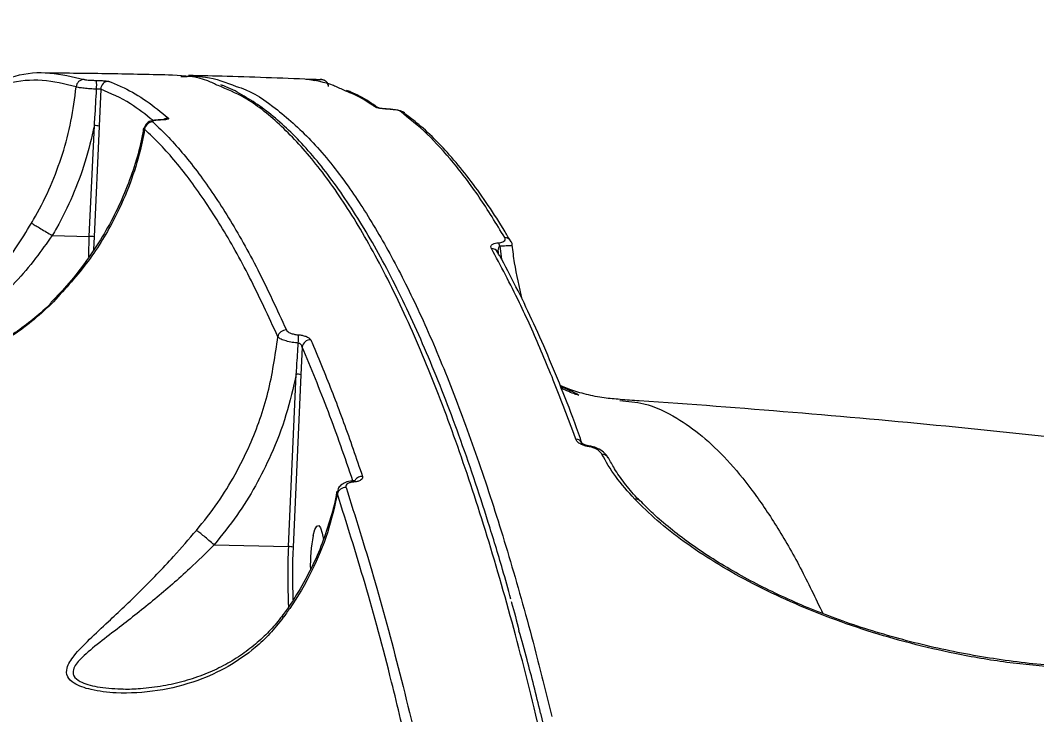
# Model space of a CAD drawing. Header units: millimetres. Extents: x -11024 to 8278, y -7837 to 5770.
# Drawn here: x 4308.6 to 4435.4, y -582.9 to -496.2 of the extents above; entities that cross this region are included whole.
import ezdxf

# ---------------------------------------------------------------- set-up
doc = ezdxf.new("R2010")
doc.units = ezdxf.units.MM
doc.layers.add('DIKOM_ОБЪЕКТ', color=7, linetype='Continuous')
doc.layers.add('DIKOM_РАЗМЕР_ОБЪЕКТА', color=7, linetype='Continuous')
doc.styles.add('style1', font='arial.ttf', dxfattribs={"width": 0.8})
doc.dimstyles.new('1-50', dxfattribs={"dimtxt": 300, "dimasz": 200, "dimexe": 100, "dimexo": 0, "dimgap": 100, "dimtad": 1, "dimtxsty": 'style1', "dimcen": 200, "dimclrd": 7, "dimclre": 7, "dimclrt": 7, "dimadec": 1, "dimazin": 2, "dimtfac": 1, "dimtmove": 0, "dimatfit": 2, "dimfxl": 0, "dimlwd": 25, "dimlwe": 18, "dimarcsym": 0})

# ---------------------------------------------------------------- blocks, each defined once
blk = doc.blocks.new('*D10')
at = {"layer": 'Defpoints', "color": 0, "transparency": 16777216}
for p in [(-7791.31, -186.83), (6174.94, -1432.98), (6174.94, -5371.27)]:
    blk.add_point(p, dxfattribs=at)
at = {"layer": 'DIKOM_РАЗМЕР_ОБЪЕКТА', "color": 7, "lineweight": 18, "transparency": 16777216}
for p, q in [((-7791.31, -186.83), (-7791.31, -5471.27)), ((6174.94, -1432.98), (6174.94, -5471.27))]:
    blk.add_line(p, q, dxfattribs=at)
at = {"layer": 'DIKOM_РАЗМЕР_ОБЪЕКТА', "color": 7, "lineweight": 25, "transparency": 16777216}
blk.add_line((-7591.31, -5371.27), (5974.94, -5371.27), dxfattribs=at)
at = {"layer": 'DIKOM_РАЗМЕР_ОБЪЕКТА', "color": 7, "transparency": 16777216}
for points in [[(-7591.31, -5337.93), (-7591.31, -5404.6), (-7791.31, -5371.27)], [(5974.94, -5337.93), (5974.94, -5404.6), (6174.94, -5371.27)]]:
    blk.add_solid(points, dxfattribs=at)
at = {"layer": 'DIKOM_РАЗМЕР_ОБЪЕКТА', "color": 7, "transparency": 16777216, "insert": (-1343.68, -5118.1), "char_height": 300, "attachment_point": 5, "style": 'style1'}
blk.add_mtext('14000', dxfattribs=at)

msp = doc.modelspace()

# ---------------------------------------------------------------- linework, layer by layer
at = {"layer": 'DIKOM_ОБЪЕКТ', "color": 7, "linetype": 'Continuous', "lineweight": 15}
for p, q in [((4344.341, -503.615), (4344.343, -503.616)), ((4345.184, -503.617), (4345.458, -503.625)), ((4346.075, -503.632), (4345.985, -503.638)), ((4318.62, -504.831), (4318.416, -509.456)), ((4356.551, -507.801), (4356.528, -507.783)), ((4317.202, -523.202), (4317.831, -509.385)), ((4318.416, -509.456), (4317.787, -523.273)), ((4312.579, -523.094), (4317.202, -523.202)), ((4317.787, -523.273), (4317.732, -524.862)), ((4368.42, -524.412), (4368.614, -526.051)), ((4369.824, -523.861), (4369.795, -523.808)), ((4343.756, -537.02), (4343.604, -540.467)), ((4342.04, -561.923), (4343.019, -540.397)), ((4343.604, -540.467), (4342.624, -561.993)), ((4378.092, -542.895), (4378.282, -543.028)), ((4379.47, -549.344), (4379.471, -549.345)), ((4381.932, -550.872), (4381.91, -550.824)), ((4332.773, -561.705), (4342.04, -561.923)), ((4321.134, -579.688), (4321.416, -579.714)), ((4373.495, -582.696), (4374.033, -585.019))]:
    msp.add_line(p, q, dxfattribs=at)
at = {"layer": 'DIKOM_ОБЪЕКТ', "color": 7, "linetype": 'Continuous', "lineweight": 15, "flags": 128}
for points in [[(4326.027, -508.674), (4326.035, -508.673), (4326.088, -508.687)], [(4317.127, -525.776), (4317.13, -525.621), (4317.202, -523.202)], [(4379.471, -549.345), (4379.473, -549.359), (4379.47, -549.447)], [(4345.122, -560.534), (4345.339, -559.788), (4345.582, -559.366), (4345.83, -559.301), (4346.063, -559.599), (4346.263, -560.236), (4346.398, -561.033)]]:
    msp.add_lwpolyline(points, dxfattribs=at)
at = {"layer": 'DIKOM_ОБЪЕКТ', "color": 7, "linetype": 'Continuous', "lineweight": 15}
for centre, radius, start, end in [((4316.552, -504.628), 1.003, 89.84805, 175.58559), ((4310.087, -504.38), 8.033, 356.70405, 4.58306), ((4319.624, -504.861), 1.005, 89.77426, 178.28101), ((4345.077, -503.922), 0.323, 12.06655, 70.73515), ((4352.856, -508.025), 0.954, 54.04134, 88.09153), ((4355.958, -508.544), 0.951, 53.17081, 88.03523), ((4317.884, -511.414), 2.03, 74.79058, 91.47713), ((4325.121, -509.949), 1.023, 89.66072, 173.75068), ((4327.052, -509.457), 1.006, 89.33735, 125.19967), ((4317.255, -525.232), 2.031, 74.79428, 91.47343), ((4369.004, -524.276), 0.919, 30.6041, 88.79285), ((4367.341, -525.621), 0.915, 28.69271, 89.03093), ((4367.608, -524.575), 0.828, 11.3474, 43.26551), ((4341.758, -535.943), 1.053, 88.44239, 168.74334), ((4334.435, -535.705), 8.861, 354.69481, 1.3433), ((4344.794, -537.171), 1.049, 88.18865, 171.72787), ((4343.072, -542.425), 2.028, 74.78514, 91.48257), ((4377.884, -549.38), 0.878, 19.69858, 90.34053), ((4381.173, -551.228), 0.84, 28.72283, 92.23185), ((4350.081, -553.926), 0.193, 21.81603, 83.53567), ((4351.259, -554.288), 1.119, 88.65693, 142.93472), ((4349.183, -555.614), 1.067, 87.53539, 165.56998), ((4385.357, -556.665), 0.675, 40.4361, 100.07686), ((4364.177, -564.203), 19.405, 169.10185, 181.74859), ((4424.092, -565.642), 82.137, 177.40477, 182.62808), ((4342.092, -563.951), 2.029, 74.78442, 91.47753), ((4423.218, -565.607), 80.675, 177.43276, 182.11086)]:
    msp.add_arc(centre, radius, start, end, dxfattribs=at)
for points, knots in [([(4305.639, -504.027), (4306.41, -503.719), (4308.626, -502.835), (4312.274, -502.596), (4315.128, -503.282), (4316.555, -503.625)], [0, 0, 0, 0, 0.2106657, 0.6053335, 1, 1, 1, 1]), ([(4327.586, -503.083), (4324.989, -503.021), (4319.682, -502.893), (4314.383, -502.85), (4311.677, -502.828)], [0, 0, 0, 0, 0.4895588, 1, 1, 1, 1]), ([(4333.279, -504.395), (4332.856, -504.185), (4330.975, -503.255), (4329.065, -503.168), (4327.586, -503.102)], [0, 0, 0, 0, 0.22526659, 1, 1, 1, 1]), ([(4328.623, -503.267), (4329.649, -503.22), (4331.963, -503.112), (4334.25, -503.998), (4335.523, -504.492)], [0, 0, 0, 0, 0.4431916, 1, 1, 1, 1]), ([(4345.488, -503.635), (4341.79, -503.492), (4336.488, -503.287), (4331.177, -503.164), (4329.57, -503.127)], [0, 0, 0, 0, 0.6973488, 1, 1, 1, 1]), ([(4315.552, -504.551), (4314.145, -504.2), (4311.33, -503.497), (4307.053, -503.936), (4302.744, -505.387), (4299.859, -507.368), (4298.416, -508.359)], [0, 0, 0, 0, 0.2485949, 0.49719, 0.7485949, 1, 1, 1, 1]), ([(4309.992, -521.558), (4310.164, -521.264), (4311.038, -519.765), (4312.434, -516.935), (4313.913, -512.964), (4315.013, -508.819), (4315.372, -505.979), (4315.552, -504.551)], [0, 0, 0, 0, 0.0563932, 0.288292, 0.5227673, 0.7600046, 1, 1, 1, 1]), ([(4318.107, -504.842), (4318.05, -504.839), (4317.712, -504.822), (4317.091, -504.78), (4316.36, -504.707), (4315.794, -504.626), (4315.633, -504.576), (4315.552, -504.551)], [0, 0, 0, 0, 0.0485573, 0.286711, 0.5246957, 0.7622883, 1, 1, 1, 1]), ([(4316.555, -503.625), (4316.603, -503.636), (4316.701, -503.658), (4317.042, -503.691), (4317.483, -503.718), (4317.857, -503.732), (4318.06, -503.737), (4318.095, -503.738)], [0, 0, 0, 0, 0.2378317, 0.4755392, 0.7134873, 0.9515383, 1, 1, 1, 1]), ([(4318.095, -503.738), (4318.129, -503.739), (4318.331, -503.744), (4318.702, -503.758), (4319.142, -503.787), (4319.482, -503.821), (4319.579, -503.845), (4319.628, -503.857)], [0, 0, 0, 0, 0.0479709, 0.2856237, 0.5235965, 0.7617918, 1, 1, 1, 1]), ([(4319.628, -503.857), (4319.755, -503.905), (4320.391, -504.143), (4321.956, -504.842), (4324.314, -506.199), (4326.146, -507.7), (4327.063, -508.451)], [0, 0, 0, 0, 0.0507682, 0.2538552, 0.626699, 1, 1, 1, 1]), ([(4398.581, -821.748), (4398.46, -817.316), (4398.135, -805.377), (4397.399, -786.208), (4396.318, -764.411), (4394.978, -742.897), (4393.381, -721.75), (4391.523, -701.054), (4389.444, -681.266), (4387.16, -662.432), (4384.684, -644.576), (4381.977, -627.408), (4379.039, -611.019), (4375.874, -595.485), (4372.552, -581.149), (4369.089, -568.031), (4365.501, -556.127), (4361.731, -545.241), (4357.785, -535.456), (4353.67, -526.835), (4349.479, -519.57), (4345.228, -513.638), (4340.932, -509.063), (4336.947, -505.883), (4334.374, -504.839), (4333.279, -504.395)], [0, 0, 0, 0, 0.0261208, 0.0703715, 0.1146562, 0.1589068, 0.2044428, 0.2500158, 0.2955518, 0.3398024, 0.384087, 0.4283376, 0.4738735, 0.5194465, 0.5649826, 0.6092331, 0.6535177, 0.6977685, 0.7433043, 0.7888773, 0.8344134, 0.8786639, 0.9229485, 0.9671991, 1, 1, 1, 1]), ([(4369.807, -568.476), (4369.459, -567.235), (4368.531, -563.933), (4366.981, -558.875), (4365.167, -553.283), (4363.317, -547.99), (4361.434, -542.978), (4359.516, -538.25), (4357.562, -533.804), (4355.571, -529.639), (4353.541, -525.753), (4351.473, -522.147), (4349.368, -518.828), (4347.233, -515.807), (4345.074, -513.1), (4342.895, -510.712), (4340.695, -508.646), (4338.474, -506.893), (4336.23, -505.493), (4334.609, -504.636), (4333.729, -504.344), (4333.613, -504.305)], [0, 0, 0, 0, 0.0338889, 0.0901593, 0.1462723, 0.2022945, 0.2582914, 0.314323, 0.3704398, 0.4267081, 0.4831934, 0.5399602, 0.5970312, 0.6541167, 0.7109846, 0.767593, 0.8239652, 0.8800979, 0.9359608, 0.9915069, 1, 1, 1, 1]), ([(4335.523, -504.492), (4335.729, -504.552), (4337.461, -505.055), (4340.674, -507.285), (4345.135, -511.281), (4349.285, -516.463), (4353.13, -522.43), (4356.678, -528.997), (4360.153, -536.506), (4363.543, -544.952), (4366.813, -554.238), (4369.946, -564.316), (4372.635, -573.956), (4374.254, -580.468), (4374.914, -583.119)], [0, 0, 0, 0, 0.01403947, 0.11791761, 0.2218802, 0.32575829, 0.41361664, 0.50157745, 0.58953868, 0.67833365, 0.76712816, 0.85367373, 0.94041514, 1, 1, 1, 1]), ([(4344.262, -503.609), (4344.243, -503.607), (4344.197, -503.6), (4344.263, -503.595), (4344.467, -503.597), (4344.771, -503.604), (4345.046, -503.612), (4345.184, -503.617)], [0, 0, 0, 0, 0.1655272, 0.4120499, 0.6200871, 0.809691, 1, 1, 1, 1]), ([(4348.94, -504.962), (4348.51, -504.754), (4346.961, -504.009), (4345.393, -503.777), (4344.262, -503.609)], [0, 0, 0, 0, 0.2779511, 1, 1, 1, 1]), ([(4345.458, -503.625), (4345.496, -503.626), (4345.664, -503.631), (4345.879, -503.636), (4346.078, -503.64), (4346.138, -503.638), (4346.093, -503.634), (4346.075, -503.632)], [0, 0, 0, 0, 0.0640303, 0.2858632, 0.5252279, 0.8077567, 1, 1, 1, 1]), ([(4347.049, -504.486), (4347.045, -504.433), (4347.035, -504.28), (4346.914, -504.068), (4346.747, -503.879), (4346.572, -503.759), (4346.417, -503.69), (4346.297, -503.658), (4346.226, -503.646), (4346.185, -503.64), (4346.147, -503.637), (4346.125, -503.635), (4346.112, -503.634)], [0, 0, 0, 0, 0.09913, 0.2871662, 0.44317, 0.5750667, 0.6830159, 0.7636551, 0.8112055, 0.8499773, 0.9056903, 1, 1, 1, 1]), ([(4317.831, -509.385), (4317.854, -509.054), (4317.959, -507.541), (4318.042, -506.026), (4318.107, -504.842)], [0, 0, 0, 0, 0.2185553, 1, 1, 1, 1]), ([(4318.62, -504.831), (4318.603, -504.832), (4318.571, -504.834), (4318.457, -504.836), (4318.31, -504.839), (4318.186, -504.841), (4318.118, -504.842), (4318.107, -504.842)], [0, 0, 0, 0, 0.2385825, 0.4768713, 0.7149356, 0.9523311, 1, 1, 1, 1]), ([(4325.163, -508.763), (4324.229, -508.014), (4322.067, -506.282), (4319.868, -505.357), (4318.62, -504.831)], [0, 0, 0, 0, 0.4322134, 1, 1, 1, 1]), ([(4352.888, -507.071), (4352.762, -506.985), (4352.134, -506.558), (4350.824, -505.728), (4349.628, -505.241), (4348.94, -504.962)], [0, 0, 0, 0, 0.0959845, 0.4799394, 1, 1, 1, 1]), ([(4353.181, -507.136), (4352.823, -506.885), (4351.718, -506.114), (4350.417, -505.405), (4349.466, -505.048), (4349.283, -504.979)], [0, 0, 0, 0, 0.2794661, 0.8615238, 1, 1, 1, 1]), ([(4354.425, -507.326), (4354.262, -507.315), (4353.912, -507.29), (4353.435, -507.226), (4353.052, -507.149), (4352.942, -507.097), (4352.888, -507.071)], [0, 0, 0, 0, 0.2214597, 0.4744371, 0.7373218, 1, 1, 1, 1]), ([(4354.337, -507.311), (4354.266, -507.306), (4354.046, -507.293), (4353.703, -507.252), (4353.42, -507.207), (4353.279, -507.171), (4353.271, -507.168), (4353.268, -507.167)], [0, 0, 0, 0, 0.1347864, 0.4155039, 0.7031718, 0.893594, 1, 1, 1, 1]), ([(4356.525, -507.788), (4356.482, -507.756), (4356.367, -507.672), (4356.14, -507.579), (4355.801, -507.48), (4355.279, -507.394), (4354.748, -507.335), (4354.459, -507.323), (4354.383, -507.32)], [0, 0, 0, 0, 0.069406, 0.1846013, 0.3921658, 0.6751098, 0.9139185, 1, 1, 1, 1]), ([(4355.99, -507.594), (4355.934, -507.566), (4355.822, -507.51), (4355.431, -507.429), (4354.945, -507.363), (4354.589, -507.338), (4354.425, -507.326)], [0, 0, 0, 0, 0.26328252, 0.5267352, 0.78139284, 1, 1, 1, 1]), ([(4369.023, -523.357), (4367.971, -521.629), (4365.865, -518.175), (4362.628, -513.913), (4359.34, -510.276), (4357.107, -508.488), (4355.99, -507.594)], [0, 0, 0, 0, 0.2490973, 0.498194, 0.749097, 1, 1, 1, 1]), ([(4369.786, -523.886), (4369.548, -523.468), (4368.623, -521.842), (4366.979, -519.317), (4364.855, -516.313), (4362.697, -513.63), (4360.511, -511.259), (4358.453, -509.311), (4357.109, -508.3), (4356.517, -507.854)], [0, 0, 0, 0, 0.0563509, 0.2190934, 0.3820391, 0.5451332, 0.7082727, 0.8712827, 1, 1, 1, 1]), ([(4323.973, -509.668), (4323.884, -510.2), (4323.612, -511.831), (4322.831, -514.541), (4321.65, -517.777), (4320.16, -520.95), (4318.396, -524.028), (4316.36, -526.967), (4314.363, -529.461), (4312.951, -530.891), (4312.388, -531.46)], [0, 0, 0, 0, 0.0672461, 0.20614307, 0.34616685, 0.48690613, 0.62784177, 0.76828047, 0.9077177, 1, 1, 1, 1]), ([(4317.831, -509.385), (4317.476, -510.921), (4316.786, -513.899), (4315.164, -518.171), (4313.695, -521.178), (4312.76, -522.784), (4312.579, -523.094)], [0, 0, 0, 0, 0.32083224, 0.62235632, 0.92722989, 1, 1, 1, 1]), ([(4324.104, -509.838), (4324.088, -509.812), (4324.056, -509.761), (4324.083, -509.716), (4324.096, -509.694)], [0, 0, 0, 0, 0.5110307, 1, 1, 1, 1]), ([(4326.034, -508.675), (4326.006, -508.675), (4325.752, -508.674), (4325.268, -508.716), (4324.824, -508.793), (4324.411, -509.048), (4324.171, -509.322), (4324.105, -509.559), (4324.073, -509.678)], [0, 0, 0, 0, 0.0310759, 0.2783567, 0.6001374, 0.7309786, 0.8656504, 1, 1, 1, 1]), ([(4326.088, -508.687), (4325.939, -508.692), (4325.642, -508.701), (4325.313, -508.748), (4325.116, -508.814), (4325.083, -508.878), (4325.118, -508.917), (4325.127, -508.926)], [0, 0, 0, 0, 0.22636291, 0.45273652, 0.68238972, 0.92078196, 1, 1, 1, 1]), ([(4325.127, -508.926), (4325.788, -509.56), (4327.722, -511.414), (4330.885, -515.234), (4334.594, -520.746), (4338.242, -527.199), (4340.605, -532.326), (4341.787, -534.89)], [0, 0, 0, 0, 0.1144543, 0.3347645, 0.5550761, 0.7775382, 1, 1, 1, 1]), ([(4326.611, -508.629), (4326.612, -508.629), (4326.618, -508.627), (4326.577, -508.637), (4326.462, -508.652), (4326.275, -508.669), (4326.104, -508.671), (4326.027, -508.672)], [0, 0, 0, 0, 0.0390388, 0.216672, 0.4448652, 0.7475192, 1, 1, 1, 1]), ([(4327.063, -508.451), (4327.072, -508.46), (4327.108, -508.498), (4327.073, -508.561), (4326.871, -508.627), (4326.538, -508.674), (4326.238, -508.683), (4326.088, -508.687)], [0, 0, 0, 0, 0.0795892, 0.3194581, 0.5498095, 0.7748135, 1, 1, 1, 1]), ([(4324.104, -509.838), (4323.898, -510.871), (4323.409, -513.316), (4322.151, -517.131), (4320.046, -521.755), (4316.969, -526.767), (4313.96, -530.024), (4312.436, -531.673)], [0, 0, 0, 0, 0.1301669, 0.3081378, 0.4882726, 0.7408514, 1, 1, 1, 1]), ([(4340.725, -535.737), (4339.558, -533.203), (4337.223, -528.136), (4333.597, -521.705), (4329.885, -516.175), (4326.706, -512.33), (4324.764, -510.47), (4324.104, -509.838)], [0, 0, 0, 0, 0.2203111, 0.4406217, 0.6630842, 0.8855459, 1, 1, 1, 1]), ([(4312.436, -531.673), (4311.637, -532.412), (4310.027, -533.901), (4306.785, -536.208), (4302.681, -538.446), (4298.424, -540.004), (4295.41, -540.73), (4293.664, -541.004), (4292.472, -541.097), (4291.674, -541.01), (4291.519, -540.718), (4291.866, -540.294), (4292.704, -539.636), (4294.135, -538.654), (4296.502, -536.97), (4299.592, -534.49), (4302.853, -531.293), (4305.693, -527.938), (4307.979, -524.831), (4309.35, -522.602), (4309.992, -521.558)], [0, 0, 0, 0, 0.0515651, 0.1038937, 0.1938073, 0.2863964, 0.343697, 0.3727596, 0.4024666, 0.4366786, 0.4671091, 0.4964618, 0.5269708, 0.5803761, 0.634946, 0.7251662, 0.8181232, 0.8802034, 0.9438893, 1, 1, 1, 1]), ([(4309.992, -521.558), (4310.001, -521.563), (4310.038, -521.586), (4310.182, -521.672), (4310.542, -521.888), (4311.139, -522.243), (4311.849, -522.664), (4312.331, -522.949), (4312.572, -523.092)], [0, 0, 0, 0, 0.0350373, 0.1552614, 0.3664476, 0.5776199, 0.7887897, 1, 1, 1, 1]), ([(4312.572, -523.092), (4312.572, -523.092), (4311.881, -524.043), (4310.454, -526.114), (4308.007, -528.952), (4304.981, -532.012), (4301.431, -534.94), (4298.091, -537.197), (4295.436, -538.742), (4293.773, -539.672), (4292.8, -540.269), (4292.427, -540.631), (4292.446, -540.859), (4292.925, -540.879), (4293.131, -540.888)], [0, 0, 0, 0, 0.0000554, 0.0964367, 0.205994, 0.3156992, 0.4757694, 0.6359676, 0.7282469, 0.8202606, 0.8811503, 0.91702, 0.9641451, 1, 1, 1, 1]), ([(4312.579, -523.094), (4312.578, -523.093), (4312.575, -523.093), (4312.573, -523.092), (4312.572, -523.092)], [0, 0, 0, 0, 0.6713974, 1, 1, 1, 1]), ([(4368.211, -524.008), (4368.329, -523.999), (4368.566, -523.981), (4368.857, -523.886), (4369.088, -523.708), (4369.104, -523.512), (4369.037, -523.382), (4369.023, -523.357)], [0, 0, 0, 0, 0.1456374, 0.2899391, 0.5320985, 0.9097882, 1, 1, 1, 1]), ([(4367.356, -524.706), (4367.342, -524.677), (4367.272, -524.534), (4367.295, -524.323), (4367.542, -524.135), (4367.846, -524.035), (4368.089, -524.017), (4368.211, -524.008)], [0, 0, 0, 0, 0.0951043, 0.4719749, 0.7157878, 0.8572646, 1, 1, 1, 1]), ([(4377.878, -548.502), (4377.77, -548.203), (4377.23, -546.706), (4375.813, -542.916), (4373.593, -537.429), (4370.638, -530.839), (4368.53, -526.9), (4367.356, -524.706)], [0, 0, 0, 0, 0.03216684, 0.16083679, 0.4182097, 0.67595847, 1, 1, 1, 1]), ([(4368.42, -524.412), (4368.396, -524.423), (4368.351, -524.444), (4368.287, -524.52), (4368.212, -524.687), (4368.169, -524.984), (4368.195, -525.236), (4368.21, -525.376)], [0, 0, 0, 0, 0.05960927, 0.1163738, 0.27133942, 0.59374709, 1, 1, 1, 1]), ([(4369.927, -524.322), (4369.923, -524.339), (4369.915, -524.371), (4369.503, -524.399), (4369.001, -524.414), (4368.618, -524.413), (4368.42, -524.412)], [0, 0, 0, 0, 0.3200883, 0.6115466, 0.7990131, 1, 1, 1, 1]), ([(4369.959, -524.32), (4369.96, -524.289), (4369.967, -524.095), (4369.871, -523.941), (4369.79, -523.812)], [0, 0, 0, 0, 0.1625601, 1, 1, 1, 1]), ([(4371.189, -531.053), (4370.846, -529.535), (4370.338, -527.29), (4370.052, -525.043), (4369.959, -524.316)], [0, 0, 0, 0, 0.6762152, 1, 1, 1, 1]), ([(4378.697, -549.088), (4378.541, -548.645), (4377.763, -546.425), (4376.329, -542.713), (4374.394, -537.975), (4372.429, -533.553), (4370.433, -529.452), (4369, -526.671), (4368.223, -525.343), (4368.133, -525.188)], [0, 0, 0, 0, 0.0465153, 0.2329928, 0.4191168, 0.6046867, 0.7898685, 0.9754972, 1, 1, 1, 1]), ([(4312.446, -531.508), (4312.345, -531.615), (4311.624, -532.373), (4310.129, -533.634), (4307.944, -535.291), (4305.558, -536.788), (4303, -538.119), (4300.483, -539.17), (4298.207, -539.938), (4296.384, -540.427), (4294.984, -540.718), (4293.994, -540.863), (4293.424, -540.916), (4293.131, -540.913), (4293.129, -540.914), (4293.129, -540.914)], [0, 0, 0, 0, 0.0170378, 0.1211014, 0.2310555, 0.3468305, 0.4676287, 0.5946272, 0.6975248, 0.7898049, 0.8640737, 0.9195179, 0.9632574, 0.9968099, 1, 1, 1, 1]), ([(4312.436, -531.673), (4312.435, -531.664), (4312.431, -531.603), (4312.463, -531.578), (4312.49, -531.557)], [0, 0, 0, 0, 0.15803089, 1, 1, 1, 1]), ([(4341.787, -534.89), (4341.834, -534.959), (4341.928, -535.097), (4342.273, -535.283), (4342.719, -535.423), (4343.082, -535.481), (4343.27, -535.495), (4343.294, -535.497)], [0, 0, 0, 0, 0.2478393, 0.4959007, 0.736465, 0.9671084, 1, 1, 1, 1]), ([(4330.573, -559.898), (4331.484, -558.755), (4333.245, -556.546), (4335.44, -552.951), (4337.676, -548.429), (4339.724, -542.697), (4340.388, -538.077), (4340.725, -535.737)], [0, 0, 0, 0, 0.1647942, 0.3184387, 0.473517, 0.7333072, 1, 1, 1, 1]), ([(4343.258, -536.524), (4343.219, -536.521), (4342.906, -536.493), (4342.303, -536.406), (4341.556, -536.22), (4340.971, -535.985), (4340.807, -535.819), (4340.725, -535.737)], [0, 0, 0, 0, 0.0333547, 0.2664361, 0.5083084, 0.7552806, 1, 1, 1, 1]), ([(4343.294, -535.497), (4343.316, -535.499), (4343.506, -535.513), (4343.876, -535.572), (4344.331, -535.716), (4344.684, -535.908), (4344.78, -536.051), (4344.828, -536.122)], [0, 0, 0, 0, 0.0298991, 0.261809, 0.5039747, 0.7520407, 1, 1, 1, 1]), ([(4344.828, -536.122), (4344.94, -536.383), (4345.502, -537.688), (4346.878, -541.013), (4348.932, -546.322), (4350.501, -550.886), (4351.285, -553.169)], [0, 0, 0, 0, 0.0507673, 0.2538474, 0.6266951, 1, 1, 1, 1]), ([(4343.019, -540.397), (4343.042, -540.066), (4343.13, -538.776), (4343.204, -537.485), (4343.258, -536.524)], [0, 0, 0, 0, 0.25637378, 1, 1, 1, 1]), ([(4343.756, -537.02), (4343.742, -536.962), (4343.715, -536.849), (4343.605, -536.697), (4343.466, -536.589), (4343.349, -536.542), (4343.285, -536.528), (4343.266, -536.525), (4343.258, -536.524)], [0, 0, 0, 0, 0.2725691, 0.5326192, 0.7667333, 0.93213, 0.9740941, 1, 1, 1, 1]), ([(4350.094, -553.735), (4349.08, -550.796), (4347.015, -544.814), (4344.855, -539.648), (4343.756, -537.02)], [0, 0, 0, 0, 0.4911274, 1, 1, 1, 1]), ([(4332.022, -774.538), (4331.728, -768.8), (4331.14, -757.317), (4330.033, -740.586), (4328.766, -724.269), (4327.306, -708.228), (4325.65, -692.517), (4323.796, -677.194), (4321.772, -662.511), (4319.522, -648.109), (4317.031, -634.103), (4314.294, -620.603), (4311.36, -607.916), (4308.232, -596.122), (4304.916, -585.286), (4301.49, -575.66), (4297.971, -567.243), (4294.374, -560.012), (4290.639, -553.838), (4286.772, -548.793), (4282.786, -544.909), (4278.77, -542.329), (4275.124, -540.968), (4272.819, -540.979), (4271.858, -540.983)], [0, 0, 0, 0, 0.04190784, 0.08386584, 0.1258236, 0.16773132, 0.21135746, 0.25504054, 0.29872341, 0.34234933, 0.38978362, 0.43725456, 0.48468868, 0.53350823, 0.582368, 0.63118782, 0.67846505, 0.72577906, 0.77305626, 0.82171309, 0.8704096, 0.91906638, 0.9662316, 1, 1, 1, 1]), ([(4343.019, -540.397), (4342.631, -542.104), (4341.85, -545.54), (4340.062, -550.194), (4337.968, -554.375), (4335.627, -558.165), (4333.743, -560.502), (4332.773, -561.705)], [0, 0, 0, 0, 0.21989799, 0.44277291, 0.62366836, 0.80625499, 1, 1, 1, 1]), ([(4383.408, -543.548), (4382.748, -543.502), (4381.3, -543.401), (4379.152, -542.944), (4377.295, -542.402), (4376.337, -541.997), (4375.95, -541.833)], [0, 0, 0, 0, 0.23242273, 0.50962921, 0.80137758, 1, 1, 1, 1]), ([(4375.968, -541.878), (4376.351, -542.057), (4377.207, -542.457), (4377.998, -542.82), (4378.076, -542.883), (4378.092, -542.895)], [0, 0, 0, 0, 0.3936334, 0.8774087, 1, 1, 1, 1]), ([(4378.102, -542.975), (4377.98, -542.946), (4377.733, -542.888), (4376.898, -542.546), (4376.305, -542.248), (4376.071, -542.13)], [0, 0, 0, 0, 0.37670134, 0.75518798, 1, 1, 1, 1]), ([(4383.391, -543.707), (4384.391, -543.785), (4386.774, -543.971), (4390.195, -545.573), (4393.656, -548.011), (4396.784, -551.013), (4399.878, -554.757), (4402.924, -559.259), (4405.879, -564.365), (4407.781, -568.334), (4408.715, -570.281)], [0, 0, 0, 0, 0.1133831, 0.2704179, 0.3923025, 0.5141867, 0.6370441, 0.7599013, 0.882186, 1, 1, 1, 1]), ([(4842.755, -665.368), (4840.785, -664.382), (4833.377, -660.672), (4820.403, -654.441), (4803.784, -646.753), (4786.997, -639.328), (4770.049, -632.157), (4752.943, -625.245), (4735.685, -618.593), (4718.28, -612.204), (4700.732, -606.078), (4683.048, -600.219), (4665.232, -594.627), (4647.289, -589.304), (4629.226, -584.252), (4611.046, -579.472), (4592.756, -574.965), (4574.361, -570.733), (4555.867, -566.776), (4537.278, -563.096), (4518.6, -559.693), (4499.838, -556.568), (4480.999, -553.723), (4462.086, -551.156), (4443.107, -548.87), (4424.066, -546.862), (4404.966, -545.146), (4391.405, -544.099), (4384.209, -543.637), (4383.408, -543.586)], [0, 0, 0, 0, 0.01408198, 0.05295402, 0.09184868, 0.13078626, 0.1697653, 0.20878541, 0.24784357, 0.28693777, 0.32606785, 0.36523016, 0.40442475, 0.44364905, 0.48290142, 0.52218038, 0.56148405, 0.60081108, 0.64015972, 0.6795288, 0.7189162, 0.75832138, 0.79774238, 0.83717829, 0.87662821, 0.91609038, 0.95556353, 0.99504741, 1, 1, 1, 1]), ([(4379.47, -549.447), (4379.428, -549.441), (4379.244, -549.416), (4378.894, -549.325), (4378.449, -549.127), (4378.058, -548.839), (4377.94, -548.617), (4377.878, -548.502)], [0, 0, 0, 0, 0.0491061, 0.2179377, 0.4266869, 0.7022672, 1, 1, 1, 1]), ([(4379.47, -549.342), (4379.448, -549.34), (4379.364, -549.331), (4379.208, -549.294), (4379.012, -549.228), (4378.827, -549.136), (4378.695, -549.032), (4378.691, -549.025), (4378.689, -549.021)], [0, 0, 0, 0, 0.04302894, 0.16234351, 0.31139737, 0.50415835, 0.7542524, 1, 1, 1, 1]), ([(4381.894, -550.834), (4381.867, -550.771), (4381.752, -550.498), (4381.342, -550.092), (4380.696, -549.678), (4380.012, -549.418), (4379.606, -549.377), (4379.468, -549.363)], [0, 0, 0, 0, 0.0759351, 0.33280309, 0.63680306, 0.87675044, 1, 1, 1, 1]), ([(4381.14, -550.388), (4381.062, -550.271), (4380.908, -550.04), (4380.478, -549.751), (4379.983, -549.539), (4379.636, -549.476), (4379.47, -549.447)], [0, 0, 0, 0, 0.2974721, 0.5890715, 0.8028381, 1, 1, 1, 1]), ([(4385.239, -556.001), (4384.401, -555.063), (4382.711, -553.175), (4381.666, -551.321), (4381.14, -550.388)], [0, 0, 0, 0, 0.4964969, 1, 1, 1, 1]), ([(4385.891, -556.201), (4385.764, -556.074), (4385.026, -555.337), (4383.949, -553.997), (4382.744, -552.329), (4382.206, -551.295), (4381.972, -550.845)], [0, 0, 0, 0, 0.06982978, 0.40499008, 0.74086044, 1, 1, 1, 1]), ([(4350.103, -553.739), (4350.064, -553.74), (4349.722, -553.745), (4349.178, -553.88), (4348.596, -554.216), (4348.232, -554.638), (4348.172, -554.95), (4348.148, -555.072)], [0, 0, 0, 0, 0.0418353, 0.3679651, 0.6320903, 0.8554084, 1, 1, 1, 1]), ([(4350.26, -553.855), (4350.104, -553.871), (4349.792, -553.904), (4349.441, -554.051), (4349.23, -554.252), (4349.196, -554.43), (4349.224, -554.529), (4349.229, -554.547)], [0, 0, 0, 0, 0.2363571, 0.4729141, 0.7099048, 0.9468349, 1, 1, 1, 1]), ([(4350.423, -553.676), (4350.425, -553.675), (4350.432, -553.67), (4350.382, -553.693), (4350.272, -553.718), (4350.111, -553.738), (4349.987, -553.736), (4349.931, -553.736)], [0, 0, 0, 0, 0.07583742, 0.28813268, 0.52568925, 0.78433147, 1, 1, 1, 1]), ([(4351.285, -553.169), (4351.29, -553.188), (4351.318, -553.286), (4351.284, -553.461), (4351.074, -553.659), (4350.725, -553.805), (4350.415, -553.838), (4350.26, -553.855)], [0, 0, 0, 0, 0.0545976, 0.2913493, 0.5278027, 0.7639239, 1, 1, 1, 1]), ([(4348.063, -555.069), (4348.059, -555.101), (4347.906, -556.202), (4347.328, -558.36), (4346.302, -561.51), (4344.956, -564.593), (4343.309, -567.553), (4342.089, -569.515), (4341.352, -570.436), (4341.333, -570.46)], [0, 0, 0, 0, 0.0058741, 0.2037512, 0.4021943, 0.6005475, 0.7982213, 0.9947959, 1, 1, 1, 1]), ([(4348.149, -555.348), (4347.786, -556.973), (4347.052, -560.254), (4345.021, -565.062), (4342.993, -568.564), (4341.645, -570.435), (4341.36, -570.83)], [0, 0, 0, 0, 0.2991591, 0.6039863, 0.9163466, 1, 1, 1, 1]), ([(4348.149, -555.348), (4348.14, -555.318), (4348.108, -555.227), (4348.138, -555.141), (4348.159, -555.083)], [0, 0, 0, 0, 0.3179246, 1, 1, 1, 1]), ([(4357.144, -588.166), (4356.407, -585.016), (4354.625, -577.409), (4351.63, -566.39), (4349.31, -559.029), (4348.149, -555.348)], [0, 0, 0, 0, 0.26100147, 0.6305, 1, 1, 1, 1]), ([(4349.229, -554.547), (4350.38, -558.188), (4352.683, -565.468), (4355.97, -577.711), (4359.14, -590.832), (4361.12, -600.41), (4362.111, -605.2)], [0, 0, 0, 0, 0.24859708, 0.49719306, 0.74859659, 1, 1, 1, 1]), ([(4438.112, -577.046), (4435.966, -576.853), (4431.674, -576.466), (4425.472, -575.391), (4419.642, -574.042), (4414.233, -572.472), (4409.013, -570.646), (4404.055, -568.578), (4399.414, -566.312), (4395.147, -563.884), (4391.334, -561.328), (4387.955, -558.688), (4386.144, -556.896), (4385.239, -556.001)], [0, 0, 0, 0, 0.1021817, 0.2043655, 0.2924893, 0.3808926, 0.4690122, 0.5574019, 0.6460754, 0.7344687, 0.8228812, 0.9115813, 1, 1, 1, 1]), ([(4437.99, -576.811), (4437.782, -576.8), (4436.284, -576.713), (4433.441, -576.399), (4429.485, -575.86), (4425.52, -575.152), (4421.587, -574.3), (4417.722, -573.306), (4413.958, -572.181), (4410.323, -570.937), (4406.849, -569.581), (4403.546, -568.13), (4400.409, -566.59), (4397.433, -564.963), (4394.632, -563.257), (4392.026, -561.485), (4389.647, -559.664), (4387.578, -557.893), (4386.44, -556.734), (4385.911, -556.195)], [0, 0, 0, 0, 0.010145, 0.0730968, 0.1363599, 0.1997601, 0.2630575, 0.326074, 0.3886658, 0.450739, 0.5122401, 0.5730268, 0.6337886, 0.6951509, 0.7570794, 0.8194919, 0.8822671, 0.9452485, 1, 1, 1, 1]), ([(4341.36, -570.83), (4340.83, -571.497), (4339.759, -572.843), (4337.498, -574.956), (4334.513, -577.027), (4330.41, -578.889), (4325.677, -580.067), (4321.104, -580.325), (4317.526, -579.898), (4315.386, -579.164), (4314.358, -578.181), (4314.311, -576.982), (4315.333, -575.403), (4317.205, -573.495), (4320, -570.892), (4323.558, -567.532), (4327.306, -563.681), (4329.626, -560.995), (4330.573, -559.898)], [0, 0, 0, 0, 0.0401, 0.0808894, 0.1499715, 0.2211639, 0.3125705, 0.4066954, 0.4681047, 0.5184488, 0.5509521, 0.5857536, 0.6308464, 0.6885487, 0.7478275, 0.8397945, 0.9345742, 1, 1, 1, 1]), ([(4332.764, -561.702), (4332.551, -561.519), (4332.127, -561.152), (4331.494, -560.624), (4330.971, -560.2), (4330.693, -559.985), (4330.59, -559.91), (4330.573, -559.898)], [0, 0, 0, 0, 0.2439707, 0.4879921, 0.731993, 0.9570779, 1, 1, 1, 1]), ([(4332.764, -561.702), (4332.763, -561.703), (4331.776, -562.723), (4329.32, -565.096), (4325.335, -568.587), (4321.52, -571.571), (4318.439, -573.919), (4316.377, -575.59), (4315.23, -576.926), (4315.129, -577.692), (4315.354, -578.261), (4315.928, -578.74), (4317.018, -579.154), (4318.682, -579.55), (4320.129, -579.631), (4321.134, -579.688)], [0, 0, 0, 0, 0.0001016, 0.11471, 0.2765561, 0.4428871, 0.5423104, 0.6434851, 0.7166722, 0.7586056, 0.7709953, 0.8218545, 0.8626753, 0.9046689, 1, 1, 1, 1]), ([(4332.773, -561.705), (4332.771, -561.705), (4332.768, -561.704), (4332.765, -561.703), (4332.764, -561.702), (4332.764, -561.702)], [0, 0, 0, 0, 0.49573663, 0.90902663, 1, 1, 1, 1]), ([(4369.831, -568.785), (4369.847, -568.838), (4370.187, -569.956), (4370.504, -571.232), (4370.806, -572.448)], [0, 0, 0, 0, 0.0468398, 1, 1, 1, 1]), ([(4341.335, -570.456), (4341.246, -570.584), (4340.728, -571.337), (4339.597, -572.572), (4337.929, -574.155), (4336.032, -575.58), (4333.922, -576.839), (4331.59, -577.91), (4329.062, -578.765), (4326.369, -579.38), (4323.793, -579.685), (4322.004, -579.778), (4321.233, -579.721), (4321.129, -579.714)], [0, 0, 0, 0, 0.01815143, 0.10662958, 0.20067708, 0.30002991, 0.40466243, 0.51587245, 0.63394543, 0.75698613, 0.88557727, 0.98458636, 1, 1, 1, 1]), ([(4341.376, -570.493), (4341.346, -570.522), (4341.285, -570.581), (4341.318, -570.721), (4341.352, -570.81), (4341.36, -570.83)], [0, 0, 0, 0, 0.418311, 0.8670907, 1, 1, 1, 1]), ([(4373.495, -582.696), (4372.942, -580.433), (4372.069, -576.861), (4371.145, -573.632), (4370.806, -572.448)], [0, 0, 0, 0, 0.633574, 1, 1, 1, 1])]:
    msp.add_open_spline(points, degree=3, knots=knots, dxfattribs=at)

# ---------------------------------------------------------------- dimensions: what is measured, and where the dimension line sits
at = {"layer": 'DIKOM_РАЗМЕР_ОБЪЕКТА'}
dim = msp.add_linear_dim(base=(6174.942, -5371.267), p1=(-7791.307, -186.829), p2=(6174.942, -1432.983), text='14000', dimstyle='1-50', dxfattribs=at)
dim.commit()
dim.dimension.update_dxf_attribs({"geometry": '*D10', "text_midpoint": (-1343.681, -5371.267), "dimtype": 160})

doc.saveas('drawing.dxf')
